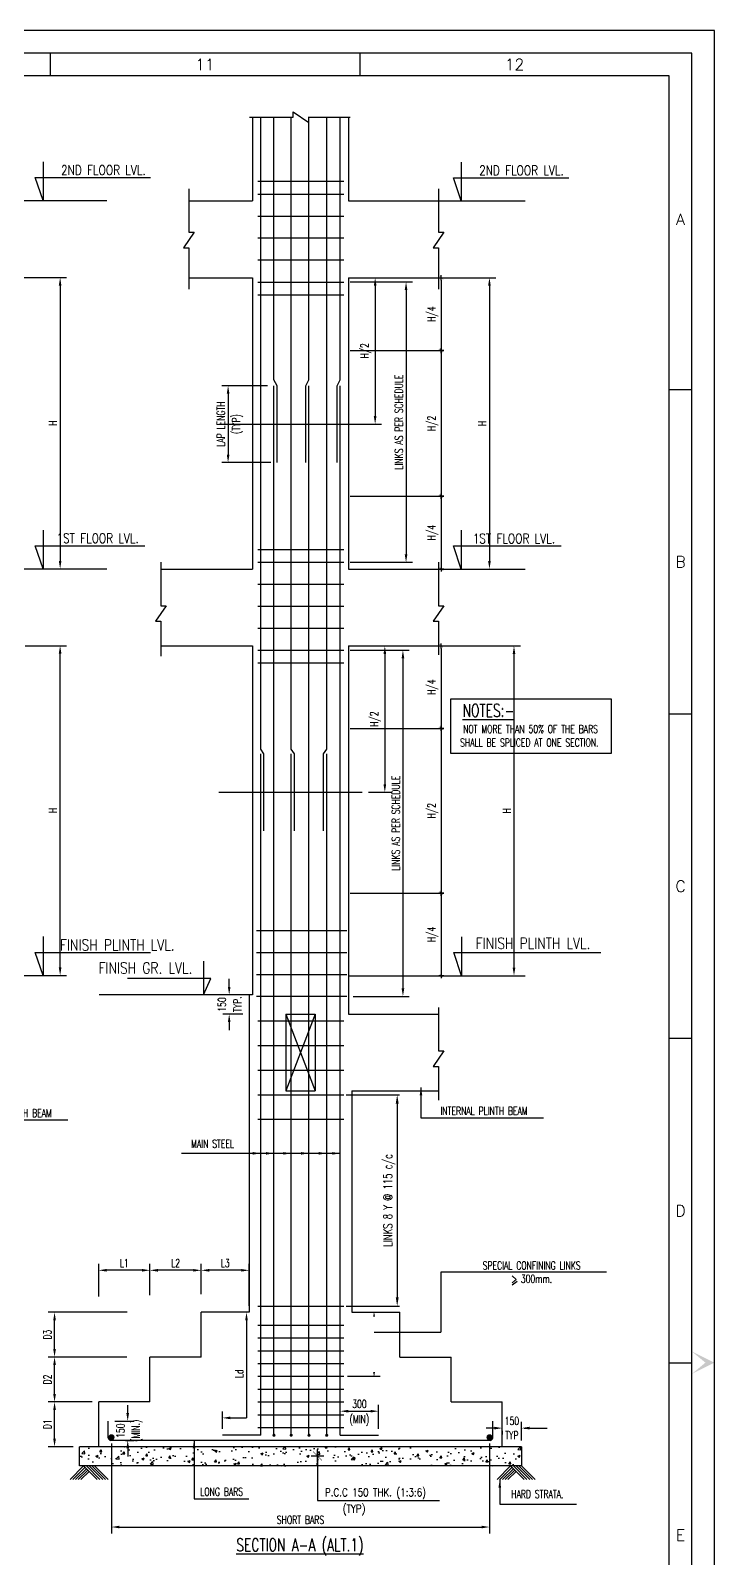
# Model space of a CAD drawing. Extents: x 520771 to 639546, y -254136 to -170582.
# Drawn here: x 618196 to 639546, y -218305 to -170582 of the extents above; entities that cross this region are included whole.
import ezdxf
from ezdxf.enums import TextEntityAlignment as Align
from ezdxf.lldxf.tags import DXFTag

# ---------------------------------------------------------------- set-up
doc = ezdxf.new("R2010")
doc.units = 0
doc.header["$LTSCALE"] = 500
doc.header["$MEASUREMENT"] = 0
doc.layers.get('DEFPOINTS').update_dxf_attribs({"color": 4})
for name, color, linetype in [('CEN', 8, 'CENTER'), ('COL', 1, 'Continuous'), ('DIM', 5, 'Continuous'), ('FOOT', 4, 'Continuous'), ('FRAME', 6, 'Continuous'), ('LINK', 2, 'Continuous'), ('P.C.C.', 8, 'Continuous'), ('PNA', 10, 'Continuous'), ('RING', 4, 'Continuous'), ('TXT', 4, 'Continuous'), ('TXT1', 2, 'Continuous')]:
    doc.layers.add(name, color=color, linetype=linetype)
doc.layers.add('HEADING-TXT', color=1, linetype='Continuous', lineweight=25)
doc.styles.add('ROMAND', font='romand')
doc.styles.add('ROMANS', font='r.shx', dxfattribs={"width": 0.7, "bigfont": 'bigfont.shx'})
tags = doc.linetypes.add('CENTER', pattern=[2, 1.25, -0.25, 0.25, -0.25]).pattern_tags.tags
tags[10:11] = [DXFTag(74, 4), DXFTag(75, 0), DXFTag(340, '0'), DXFTag(46, 1.0), DXFTag(50, 0.0), DXFTag(44, 0.0), DXFTag(45, 0.0)]
tags[8:9] = [DXFTag(74, 4), DXFTag(75, 0), DXFTag(340, '0'), DXFTag(46, 1.0), DXFTag(50, 0.0), DXFTag(44, 0.0), DXFTag(45, 0.0)]
tags[6:7] = [DXFTag(74, 4), DXFTag(75, 0), DXFTag(340, '0'), DXFTag(46, 1.0), DXFTag(50, 0.0), DXFTag(44, 0.0), DXFTag(45, 0.0)]
tags[4:5] = [DXFTag(74, 4), DXFTag(75, 0), DXFTag(340, '0'), DXFTag(46, 1.0), DXFTag(50, 0.0), DXFTag(44, 0.0), DXFTag(45, 0.0)]
doc.dimstyles.new('Copy of INT2TIMES', dxfattribs={"dimtxt": 300, "dimasz": 275, "dimexe": 75, "dimexo": 75, "dimgap": 40, "dimtad": 1, "dimdec": 0, "dimlfac": 0.5, "dimrnd": 5, "dimzin": 0, "dimdsep": 46, "dimtxsty": 'ROMANS', "dimcen": -1, "dimclrd": 5, "dimclre": 5, "dimclrt": 4, "dimadec": 0, "dimazin": 0, "dimtfac": 1, "dimtdec": 0, "dimtix": 1, "dimtofl": 0, "dimtmove": 2, "dimatfit": 3, "dimfxl": 1, "dimtolj": 1, "dimtzin": 0, "dimarcsym": 0})
doc.dimstyles.new('dim25', dxfattribs={"dimtxt": 250, "dimasz": 250, "dimexe": 200, "dimexo": 200, "dimgap": 100, "dimtad": 1, "dimdec": 0, "dimlfac": 0.25, "dimzin": 0, "dimdsep": 46, "dimtxsty": 'ROMANS', "dimcen": 0, "dimclrd": 5, "dimclre": 5, "dimclrt": 4, "dimadec": 0, "dimazin": 0, "dimtfac": 1, "dimtdec": 0, "dimtix": 1, "dimtofl": 0, "dimtmove": 2, "dimatfit": 3, "dimfxl": 1, "dimtolj": 1, "dimtzin": 0, "dimlwd": -1, "dimlwe": -1, "dimarcsym": 0})
doc.dimstyles.new('INT', dxfattribs={"dimtxt": 250, "dimasz": 80, "dimexe": 50, "dimexo": 50, "dimgap": 75, "dimtad": 1, "dimdec": 0, "dimzin": 0, "dimdsep": 46, "dimtxsty": 'ROMANS', "dimblk": 'DIMTICK', "dimblk1": 'DIMTICK', "dimblk2": 'DIMTICK', "dimsah": 1, "dimcen": -0.25, "dimclrd": 5, "dimclre": 5, "dimclrt": 4, "dimadec": 0, "dimazin": 0, "dimtfac": 1, "dimtdec": 0, "dimtix": 1, "dimtofl": 0, "dimtmove": 2, "dimatfit": 3, "dimldrblk": 'DIMTICK', "dimfxl": 1, "dimtolj": 1, "dimtzin": 0, "dimarcsym": 0})
doc.dimstyles.new('INT$7', dxfattribs={"dimtxt": 9, "dimasz": 8, "dimexe": 8, "dimexo": 3, "dimgap": 2, "dimtad": 1, "dimdec": 0, "dimzin": 0, "dimdsep": 46, "dimtxsty": 'ROMANS', "dimblk": 'DIMTICK', "dimcen": -0.25, "dimclrd": 5, "dimclre": 5, "dimclrt": 4, "dimadec": 0, "dimazin": 0, "dimtfac": 1, "dimtdec": 0, "dimtix": 1, "dimtofl": 0, "dimtmove": 2, "dimatfit": 3, "dimldrblk": 'DIMTICK', "dimfxl": 1, "dimtolj": 1, "dimtzin": 0, "dimarcsym": 0})

# ---------------------------------------------------------------- blocks, each defined once
blk = doc.blocks.new('FOLDER')
at = {"layer": 'PNA'}
for points in [[(-1250, 2500), (0, 0), (0, 1000)], [(1250, 2500), (0, 0), (0, 1000)]]:
    blk.add_solid(points, dxfattribs=at)
blk = doc.blocks.new('A1')
at = {"flags": 128}
blk.add_lwpolyline([(0, 0), (82779, 0), (82779, 58231), (0, 58231)], close=True, dxfattribs=at)
at = {"layer": 'PNA'}
for p, q in [((68326, 57739), (68326, 57247)), ((75060, 57739), (75060, 57247)), ((81794, 50420), (82287, 50420)), ((81794, 43358), (82287, 43358)), ((81794, 36296), (82287, 36296)), ((81794, 29233), (82287, 29233))]:
    blk.add_line(p, q, dxfattribs=at)
at = {"layer": 'PNA', "color": 1}
for points in [[(984, 492), (82287, 492), (82287, 57739), (984, 57739)], [(1969, 984), (81794, 984), (81794, 57247), (1969, 57247)]]:
    blk.add_lwpolyline(points, close=True, dxfattribs=at)
at = {"layer": 'PNA', "xscale": 0.196857838483993, "yscale": 0.196857838483993, "zscale": 0.196857838483993, "rotation": 90}
blk.add_blockref('FOLDER', (82779, 29233), dxfattribs=at)
at = {"layer": 'PNA', "style": 'ROMANS'}
for s, height, p in [('11', 246.1, (71694, 57493)), ('12', 246.1, (78428, 57493)), ('A', 246, (82041, 54122)), ('B', 246, (82041, 46666)), ('C', 246, (82041, 39604)), ('D', 246, (82041, 32541)), ('E', 246, (82041, 25479))]:
    blk.add_text(s, height=height, dxfattribs=at).set_placement(p, align=Align.MIDDLE)
blk = doc.blocks.new('*D93')
at = {"layer": 'DEFPOINTS', "color": 0, "transparency": 16777216}
for p in [(620623, -214016), (621229, -214016), (620965, -214616)]:
    blk.add_point(p, dxfattribs=at)
at = {"layer": 'DIM', "color": 5, "transparency": 16777216}
for p, q in [((621229, -213766), (621229, -213516)), ((620823, -214016), (621429, -214016)), ((621165, -214616), (621429, -214616)), ((621229, -214866), (621229, -215116))]:
    blk.add_line(p, q, dxfattribs=at)
for points in [[(621187, -213766), (621270, -213766), (621229, -214016)], [(621187, -214866), (621270, -214866), (621229, -214616)]]:
    blk.add_solid(points, dxfattribs=at)
at = {"layer": 'DIM', "color": 4, "transparency": 16777216, "char_height": 250, "attachment_point": 5, "rotation": 90, "style": 'ROMANS'}
for s, insert in [('\\A1;150', (621004, -214316)), ('\\A1;(MIN.)', (621519, -214316))]:
    blk.add_mtext(s, dxfattribs=dict(at, insert=insert))
blk = doc.blocks.new('*D94')
at = {"layer": 'DEFPOINTS', "color": 0, "transparency": 16777216}
for p in [(618945, -213416), (620323, -213416), (619723, -214816)]:
    blk.add_point(p, dxfattribs=at)
at = {"layer": 'DIM', "color": 5, "transparency": 16777216}
for p, q in [((620123, -213416), (618745, -213416)), ((618945, -214566), (618945, -213666)), ((619523, -214816), (618745, -214816))]:
    blk.add_line(p, q, dxfattribs=at)
for points in [[(618903, -213666), (618987, -213666), (618945, -213416)], [(618903, -214566), (618987, -214566), (618945, -214816)]]:
    blk.add_solid(points, dxfattribs=at)
at = {"layer": 'DIM', "color": 4, "transparency": 16777216, "insert": (618720, -214116), "char_height": 250, "attachment_point": 5, "rotation": 90, "style": 'ROMANS'}
blk.add_mtext('\\A1;D1', dxfattribs=at)
blk = doc.blocks.new('*D95')
at = {"layer": 'DEFPOINTS', "color": 0, "transparency": 16777216}
for p in [(618945, -212016), (621397, -212016), (620323, -213416)]:
    blk.add_point(p, dxfattribs=at)
at = {"layer": 'DIM', "color": 5, "transparency": 16777216}
for p, q in [((621197, -212016), (618745, -212016)), ((618945, -213166), (618945, -212266)), ((620123, -213416), (618745, -213416))]:
    blk.add_line(p, q, dxfattribs=at)
for points in [[(618903, -212266), (618987, -212266), (618945, -212016)], [(618903, -213166), (618987, -213166), (618945, -213416)]]:
    blk.add_solid(points, dxfattribs=at)
at = {"layer": 'DIM', "color": 4, "transparency": 16777216, "insert": (618720, -212716), "char_height": 250, "attachment_point": 5, "rotation": 90, "style": 'ROMANS'}
blk.add_mtext('\\A1;D2', dxfattribs=at)
blk = doc.blocks.new('*D96')
at = {"layer": 'DEFPOINTS', "color": 0, "transparency": 16777216}
for p in [(618945, -210616), (621417, -210616), (621397, -212016)]:
    blk.add_point(p, dxfattribs=at)
at = {"layer": 'DIM', "color": 5, "transparency": 16777216}
for p, q in [((621217, -210616), (618745, -210616)), ((618945, -211766), (618945, -210866)), ((621197, -212016), (618745, -212016))]:
    blk.add_line(p, q, dxfattribs=at)
for points in [[(618903, -210866), (618987, -210866), (618945, -210616)], [(618903, -211766), (618987, -211766), (618945, -212016)]]:
    blk.add_solid(points, dxfattribs=at)
at = {"layer": 'DIM', "color": 4, "transparency": 16777216, "insert": (618720, -211316), "char_height": 250, "attachment_point": 5, "rotation": 90, "style": 'ROMANS'}
blk.add_mtext('\\A1;D3', dxfattribs=at)
blk = doc.blocks.new('*D97')
at = {"layer": 'DEFPOINTS', "color": 0, "transparency": 16777216}
for p in [(623523, -209305), (623523, -210250), (625023, -210616)]:
    blk.add_point(p, dxfattribs=at)
at = {"layer": 'DIM', "color": 5, "transparency": 16777216}
for p, q in [((623523, -210050), (623523, -209105)), ((624773, -209305), (623773, -209305)), ((625023, -210416), (625023, -209105))]:
    blk.add_line(p, q, dxfattribs=at)
for points in [[(623773, -209263), (623773, -209347), (623523, -209305)], [(624773, -209263), (624773, -209347), (625023, -209305)]]:
    blk.add_solid(points, dxfattribs=at)
at = {"layer": 'DIM', "color": 4, "transparency": 16777216, "insert": (624273, -209080), "char_height": 250, "attachment_point": 5, "style": 'ROMANS'}
blk.add_mtext('\\A1;L3', dxfattribs=at)
blk = doc.blocks.new('*D98')
at = {"layer": 'DEFPOINTS', "color": 0, "transparency": 16777216}
for p in [(621923, -209305), (621923, -210277), (623523, -210250)]:
    blk.add_point(p, dxfattribs=at)
at = {"layer": 'DIM', "color": 5, "transparency": 16777216}
for p, q in [((621923, -210077), (621923, -209105)), ((623273, -209305), (622173, -209305)), ((623523, -210050), (623523, -209105))]:
    blk.add_line(p, q, dxfattribs=at)
for points in [[(622173, -209263), (622173, -209347), (621923, -209305)], [(623273, -209263), (623273, -209347), (623523, -209305)]]:
    blk.add_solid(points, dxfattribs=at)
at = {"layer": 'DIM', "color": 4, "transparency": 16777216, "insert": (622723, -209080), "char_height": 250, "attachment_point": 5, "style": 'ROMANS'}
blk.add_mtext('\\A1;L2', dxfattribs=at)
blk = doc.blocks.new('*D99')
at = {"layer": 'DEFPOINTS', "color": 0, "transparency": 16777216}
for p in [(620323, -209305), (620323, -210325), (621923, -210277)]:
    blk.add_point(p, dxfattribs=at)
at = {"layer": 'DIM', "color": 5, "transparency": 16777216}
for p, q in [((620323, -210125), (620323, -209105)), ((621673, -209305), (620573, -209305)), ((621923, -210077), (621923, -209105))]:
    blk.add_line(p, q, dxfattribs=at)
for points in [[(620573, -209263), (620573, -209347), (620323, -209305)], [(621673, -209263), (621673, -209347), (621923, -209305)]]:
    blk.add_solid(points, dxfattribs=at)
at = {"layer": 'DIM', "color": 4, "transparency": 16777216, "insert": (621123, -209080), "char_height": 250, "attachment_point": 5, "style": 'ROMANS'}
blk.add_mtext('\\A1;L1', dxfattribs=at)
blk = doc.blocks.new('*D100')
at = {"layer": 'DEFPOINTS', "color": 0, "transparency": 16777216}
for p in [(632923, -214116), (633523, -214234), (633523, -214816)]:
    blk.add_point(p, dxfattribs=at)
at = {"layer": 'DIM', "color": 5, "transparency": 16777216}
for p, q in [((632673, -214234), (632423, -214234)), ((633523, -214616), (633523, -214034)), ((633773, -214234), (634023, -214234)), ((632923, -214316), (632923, -214434))]:
    blk.add_line(p, q, dxfattribs=at)
for points in [[(632673, -214192), (632673, -214276), (632923, -214234)], [(633773, -214192), (633773, -214276), (633523, -214234)]]:
    blk.add_solid(points, dxfattribs=at)
at = {"layer": 'DIM', "color": 4, "transparency": 16777216, "char_height": 250, "attachment_point": 5, "style": 'ROMANS'}
for s, insert in [('\\A1;150', (633223, -214009)), ('\\A1;TYP', (633223, -214459))]:
    blk.add_mtext(s, dxfattribs=dict(at, insert=insert))
blk = doc.blocks.new('*D104')
at = {"layer": 'DEFPOINTS', "color": 0, "transparency": 16777216}
for p in [(617826, -189796), (619119, -189796), (617826, -200096)]:
    blk.add_point(p, dxfattribs=at)
at = {"layer": 'DIM', "color": 5, "transparency": 16777216}
for p, q in [((618026, -189796), (619319, -189796)), ((619119, -199846), (619119, -190046)), ((618026, -200096), (619319, -200096))]:
    blk.add_line(p, q, dxfattribs=at)
for points in [[(619077, -190046), (619160, -190046), (619119, -189796)], [(619077, -199846), (619160, -199846), (619119, -200096)]]:
    blk.add_solid(points, dxfattribs=at)
at = {"layer": 'DIM', "color": 4, "transparency": 16777216, "insert": (618894, -194946), "char_height": 250, "attachment_point": 5, "rotation": 90, "style": 'ROMANS'}
blk.add_mtext('\\A1;H', dxfattribs=at)
blk = doc.blocks.new('*D107')
at = {"layer": 'DEFPOINTS', "color": 0, "transparency": 16777216}
for p in [(625023, -200703), (624397, -201303), (625023, -201303)]:
    blk.add_point(p, dxfattribs=at)
at = {"layer": 'DIM', "color": 5, "transparency": 16777216}
for p, q in [((624397, -200453), (624397, -200203)), ((624823, -200703), (624197, -200703)), ((624823, -201303), (624197, -201303)), ((624397, -201553), (624397, -201803))]:
    blk.add_line(p, q, dxfattribs=at)
for points in [[(624355, -200453), (624439, -200453), (624397, -200703)], [(624355, -201553), (624439, -201553), (624397, -201303)]]:
    blk.add_solid(points, dxfattribs=at)
at = {"layer": 'DIM', "color": 4, "transparency": 16777216, "insert": (624172, -201003), "char_height": 250, "attachment_point": 5, "rotation": 90, "style": 'ROMANS'}
blk.add_mtext('\\A1;150', dxfattribs=at)
blk = doc.blocks.new('*D108')
at = {"layer": 'DEFPOINTS', "color": 0, "ltscale": 2, "transparency": 16777216}
for p in [(627971, -203821), (627971, -210423), (629642, -210423)]:
    blk.add_point(p, dxfattribs=at)
at = {"layer": 'DIM', "color": 5, "lineweight": -2, "ltscale": 2, "transparency": 16777216}
for p, q in [((628046, -203821), (629717, -203821)), ((629642, -204096), (629642, -210148)), ((628046, -210423), (629717, -210423))]:
    blk.add_line(p, q, dxfattribs=at)
at = {"layer": 'DIM', "color": 5, "ltscale": 2, "transparency": 16777216}
for points in [[(629597, -204096), (629688, -204096), (629642, -203821)], [(629597, -210148), (629688, -210148), (629642, -210423)]]:
    blk.add_solid(points, dxfattribs=at)
at = {"layer": 'DIM', "color": 4, "ltscale": 2, "transparency": 16777216, "insert": (629393, -207122), "char_height": 275, "attachment_point": 5, "rotation": 90, "style": 'ROMANS'}
blk.add_mtext('\\A1;LINKS 8 Y @ 115 c/c', dxfattribs=at)
blk = doc.blocks.new('*D109')
at = {"layer": 'DEFPOINTS', "color": 0, "transparency": 16777216}
for p in [(627971, -189936), (628071, -200748), (629821, -200748)]:
    blk.add_point(p, dxfattribs=at)
at = {"layer": 'DIM', "color": 5, "transparency": 16777216}
for p, q in [((628171, -189936), (630021, -189936)), ((629821, -190186), (629821, -200498)), ((628271, -200748), (630021, -200748))]:
    blk.add_line(p, q, dxfattribs=at)
for points in [[(629780, -190186), (629863, -190186), (629821, -189936)], [(629780, -200498), (629863, -200498), (629821, -200748)]]:
    blk.add_solid(points, dxfattribs=at)
at = {"layer": 'DIM', "color": 4, "transparency": 16777216, "insert": (629596, -195342), "char_height": 250, "attachment_point": 5, "rotation": 90, "style": 'ROMANS'}
blk.add_mtext('\\A1;LINKS AS PER SCHEDULE', dxfattribs=at)
blk = doc.blocks.new('*D110')
at = {"layer": 'DEFPOINTS', "color": 0, "transparency": 16777216}
for p in [(629529, -189803), (629680, -200103), (633288, -200103)]:
    blk.add_point(p, dxfattribs=at)
at = {"layer": 'DIM', "color": 5, "transparency": 16777216}
for p, q in [((629729, -189803), (633488, -189803)), ((633288, -190053), (633288, -199853)), ((629880, -200103), (633488, -200103))]:
    blk.add_line(p, q, dxfattribs=at)
for points in [[(633247, -190053), (633330, -190053), (633288, -189803)], [(633247, -199853), (633330, -199853), (633288, -200103)]]:
    blk.add_solid(points, dxfattribs=at)
at = {"layer": 'DIM', "color": 4, "transparency": 16777216, "insert": (633063, -194953), "char_height": 250, "attachment_point": 5, "rotation": 90, "style": 'ROMANS'}
blk.add_mtext('\\A1;H', dxfattribs=at)
blk = doc.blocks.new('*D111')
at = {"layer": 'DEFPOINTS', "color": 0, "transparency": 16777216}
for p in [(628890, -189803), (628549, -194375), (629256, -194375)]:
    blk.add_point(p, dxfattribs=at)
at = {"layer": 'DIM', "color": 5, "transparency": 16777216}
for p, q in [((629090, -189803), (629456, -189803)), ((629256, -190053), (629256, -194125)), ((628749, -194375), (629456, -194375))]:
    blk.add_line(p, q, dxfattribs=at)
for points in [[(629215, -190053), (629298, -190053), (629256, -189803)], [(629215, -194125), (629298, -194125), (629256, -194375)]]:
    blk.add_solid(points, dxfattribs=at)
at = {"layer": 'DIM', "color": 4, "transparency": 16777216, "insert": (628966, -192089), "char_height": 250, "attachment_point": 5, "rotation": 90, "style": 'ROMANS'}
blk.add_mtext('\\A1;H/2', dxfattribs=at)
blk = doc.blocks.new('*D112')
at = {"layer": 'DEFPOINTS', "color": 0, "transparency": 16777216}
for p in [(629529, -178303), (629529, -187403), (632522, -187403)]:
    blk.add_point(p, dxfattribs=at)
at = {"layer": 'DIM', "color": 5, "transparency": 16777216}
for p, q in [((629729, -178303), (632722, -178303)), ((632522, -178553), (632522, -187153)), ((629729, -187403), (632722, -187403))]:
    blk.add_line(p, q, dxfattribs=at)
for points in [[(632480, -178553), (632563, -178553), (632522, -178303)], [(632480, -187153), (632563, -187153), (632522, -187403)]]:
    blk.add_solid(points, dxfattribs=at)
at = {"layer": 'DIM', "color": 4, "transparency": 16777216, "insert": (632297, -182853), "char_height": 250, "attachment_point": 5, "rotation": 90, "style": 'ROMANS'}
blk.add_mtext('\\A1;H', dxfattribs=at)
blk = doc.blocks.new('*D113')
at = {"layer": 'DEFPOINTS', "color": 0, "transparency": 16777216}
for p in [(627971, -178436), (627971, -187190), (629919, -187190)]:
    blk.add_point(p, dxfattribs=at)
at = {"layer": 'DIM', "color": 5, "transparency": 16777216}
for p, q in [((628171, -178436), (630119, -178436)), ((629919, -178686), (629919, -186940)), ((628171, -187190), (630119, -187190))]:
    blk.add_line(p, q, dxfattribs=at)
for points in [[(629877, -178686), (629961, -178686), (629919, -178436)], [(629877, -186940), (629961, -186940), (629919, -187190)]]:
    blk.add_solid(points, dxfattribs=at)
at = {"layer": 'DIM', "color": 4, "transparency": 16777216, "insert": (629694, -182813), "char_height": 250, "attachment_point": 5, "rotation": 90, "style": 'ROMANS'}
blk.add_mtext('\\A1;LINKS AS PER SCHEDULE', dxfattribs=at)
blk = doc.blocks.new('*D114')
at = {"layer": 'DEFPOINTS', "color": 0, "transparency": 16777216}
for p in [(628123, -178303), (628123, -182875), (628954, -182875)]:
    blk.add_point(p, dxfattribs=at)
at = {"layer": 'DIM', "color": 5, "transparency": 16777216}
for p, q in [((628323, -178303), (629154, -178303)), ((628954, -178553), (628954, -182625)), ((628323, -182875), (629154, -182875))]:
    blk.add_line(p, q, dxfattribs=at)
for points in [[(628912, -178553), (628996, -178553), (628954, -178303)], [(628912, -182625), (628996, -182625), (628954, -182875)]]:
    blk.add_solid(points, dxfattribs=at)
at = {"layer": 'DIM', "color": 4, "transparency": 16777216, "insert": (628664, -180589), "char_height": 250, "attachment_point": 5, "rotation": 90, "style": 'ROMANS'}
blk.add_mtext('\\A1;H/2', dxfattribs=at)
blk = doc.blocks.new('*D115')
at = {"layer": 'DEFPOINTS', "color": 0, "transparency": 16777216}
for p in [(625795, -181675), (624363, -184075), (625895, -184075)]:
    blk.add_point(p, dxfattribs=at)
at = {"layer": 'DIM', "color": 5, "transparency": 16777216}
for p, q in [((625595, -181675), (624163, -181675)), ((624363, -181925), (624363, -183825)), ((625695, -184075), (624163, -184075))]:
    blk.add_line(p, q, dxfattribs=at)
for points in [[(624322, -181925), (624405, -181925), (624363, -181675)], [(624322, -183825), (624405, -183825), (624363, -184075)]]:
    blk.add_solid(points, dxfattribs=at)
at = {"layer": 'DIM', "color": 4, "transparency": 16777216, "char_height": 250, "attachment_point": 5, "rotation": 90, "style": 'ROMANS'}
for s, insert in [('\\A1;LAP LENGTH', (624138, -182875)), ('\\A1;(TYP)', (624654, -182875))]:
    blk.add_mtext(s, dxfattribs=dict(at, insert=insert))
blk = doc.blocks.new('*D116')
at = {"layer": 'DEFPOINTS', "color": 0, "transparency": 16777216}
for p in [(617579, -178296), (617425, -187396), (619119, -187396)]:
    blk.add_point(p, dxfattribs=at)
at = {"layer": 'DIM', "color": 5, "transparency": 16777216}
for p, q in [((617779, -178296), (619319, -178296)), ((619119, -178546), (619119, -187146)), ((617625, -187396), (619319, -187396))]:
    blk.add_line(p, q, dxfattribs=at)
for points in [[(619077, -178546), (619160, -178546), (619119, -178296)], [(619077, -187146), (619160, -187146), (619119, -187396)]]:
    blk.add_solid(points, dxfattribs=at)
at = {"layer": 'DIM', "color": 4, "transparency": 16777216, "insert": (618894, -182846), "char_height": 250, "attachment_point": 5, "rotation": 90, "style": 'ROMANS'}
blk.add_mtext('\\A1;H', dxfattribs=at)
blk = doc.blocks.new('*D118')
at = {"layer": 'DEFPOINTS', "color": 0, "transparency": 16777216}
for p in [(629063, -213706), (627863, -214457), (629063, -214457)]:
    blk.add_point(p, dxfattribs=at)
at = {"layer": 'DIM', "color": 5, "transparency": 16777216}
for p, q in [((627863, -214257), (627863, -213506)), ((628113, -213706), (628813, -213706)), ((629063, -214257), (629063, -213506))]:
    blk.add_line(p, q, dxfattribs=at)
for points in [[(628113, -213664), (628113, -213747), (627863, -213706)], [(628813, -213664), (628813, -213747), (629063, -213706)]]:
    blk.add_solid(points, dxfattribs=at)
at = {"layer": 'DIM', "color": 4, "transparency": 16777216, "char_height": 250, "attachment_point": 5, "style": 'ROMANS'}
for s, insert in [('\\A1;(MIN)', (628463, -213996)), ('\\A1;300', (628463, -213481))]:
    blk.add_mtext(s, dxfattribs=dict(at, insert=insert))
blk = doc.blocks.new('DIMTICK')
for p, q in [((-1, 0), (1, 0)), ((0, 1), (0, -1))]:
    blk.add_line(p, q)
at = {"color": 2, "const_width": 0.1}
blk.add_lwpolyline([(0.71, 0.71), (-0.71, -0.71)], dxfattribs=at)
blk = doc.blocks.new('*D119')
at = {"layer": 'DEFPOINTS', "color": 0, "transparency": 16777216}
for p in [(620722, -214520), (632525, -214520), (632525, -217324)]:
    blk.add_point(p, dxfattribs=at)
at = {"layer": 'DIM', "color": 5, "transparency": 16777216}
for p, q in [((620722, -214720), (620722, -217524)), ((632525, -214720), (632525, -217524)), ((620972, -217324), (632275, -217324))]:
    blk.add_line(p, q, dxfattribs=at)
for points in [[(620972, -217282), (620972, -217366), (620722, -217324)], [(632275, -217282), (632275, -217366), (632525, -217324)]]:
    blk.add_solid(points, dxfattribs=at)
at = {"layer": 'DIM', "color": 4, "transparency": 16777216, "insert": (626623, -217099), "char_height": 250, "attachment_point": 5, "style": 'ROMANS'}
blk.add_mtext('\\A1;SHORT BARS', dxfattribs=at)
blk = doc.blocks.new('*D126')
at = {"layer": 'DEFPOINTS', "color": 0, "transparency": 16777216}
for p in [(630324, -178303), (628123, -180578), (631020, -180578)]:
    blk.add_point(p, dxfattribs=at)
at = {"layer": 'DIM', "color": 5, "lineweight": -2, "transparency": 16777216}
for p, q in [((630374, -178303), (631070, -178303)), ((631020, -178383), (631020, -180498)), ((628173, -180578), (631070, -180578))]:
    blk.add_line(p, q, dxfattribs=at)
at = {"layer": 'DIM', "color": 5, "lineweight": -2, "transparency": 16777216, "xscale": 80, "yscale": 80, "zscale": 80}
for p, rotation in [((631020, -178303), 90), ((631020, -180578), 270)]:
    blk.add_blockref('DIMTICK', p, dxfattribs=dict(at, rotation=rotation))
at = {"layer": 'DIM', "color": 4, "transparency": 16777216, "insert": (630754, -179440), "char_height": 250, "attachment_point": 5, "rotation": 90, "style": 'ROMANS'}
blk.add_mtext('\\A1;H/4', dxfattribs=at)
blk = doc.blocks.new('*D127')
at = {"layer": 'DEFPOINTS', "color": 0, "transparency": 16777216}
for p in [(628123, -180578), (628123, -185128), (631020, -185128)]:
    blk.add_point(p, dxfattribs=at)
at = {"layer": 'DIM', "color": 5, "lineweight": -2, "transparency": 16777216}
for p, q in [((628173, -180578), (631070, -180578)), ((631020, -180658), (631020, -185048)), ((628173, -185128), (631070, -185128))]:
    blk.add_line(p, q, dxfattribs=at)
at = {"layer": 'DIM', "color": 5, "lineweight": -2, "transparency": 16777216, "xscale": 80, "yscale": 80, "zscale": 80}
for p, rotation in [((631020, -180578), 90), ((631020, -185128), 270)]:
    blk.add_blockref('DIMTICK', p, dxfattribs=dict(at, rotation=rotation))
at = {"layer": 'DIM', "color": 4, "transparency": 16777216, "insert": (630754, -182853), "char_height": 250, "attachment_point": 5, "rotation": 90, "style": 'ROMANS'}
blk.add_mtext('\\A1;H/2', dxfattribs=at)
blk = doc.blocks.new('*D128')
at = {"layer": 'DEFPOINTS', "color": 0, "transparency": 16777216}
for p in [(628123, -185128), (630477, -187403), (631020, -187403)]:
    blk.add_point(p, dxfattribs=at)
at = {"layer": 'DIM', "color": 5, "lineweight": -2, "transparency": 16777216}
for p, q in [((628173, -185128), (631070, -185128)), ((631020, -185208), (631020, -187323)), ((630527, -187403), (631070, -187403))]:
    blk.add_line(p, q, dxfattribs=at)
at = {"layer": 'DIM', "color": 5, "lineweight": -2, "transparency": 16777216, "xscale": 80, "yscale": 80, "zscale": 80}
for p, rotation in [((631020, -185128), 90), ((631020, -187403), 270)]:
    blk.add_blockref('DIMTICK', p, dxfattribs=dict(at, rotation=rotation))
at = {"layer": 'DIM', "color": 4, "transparency": 16777216, "insert": (630754, -186265), "char_height": 250, "attachment_point": 5, "rotation": 90, "style": 'ROMANS'}
blk.add_mtext('\\A1;H/4', dxfattribs=at)
blk = doc.blocks.new('*D129')
at = {"layer": 'DEFPOINTS', "color": 0, "transparency": 16777216}
for p in [(630324, -189803), (628123, -192378), (631020, -192378)]:
    blk.add_point(p, dxfattribs=at)
at = {"layer": 'DIM', "color": 5, "lineweight": -2, "transparency": 16777216}
for p, q in [((630374, -189803), (631070, -189803)), ((631020, -189883), (631020, -192298)), ((628173, -192378), (631070, -192378))]:
    blk.add_line(p, q, dxfattribs=at)
at = {"layer": 'DIM', "color": 5, "lineweight": -2, "transparency": 16777216, "xscale": 80, "yscale": 80, "zscale": 80}
for p, rotation in [((631020, -189803), 90), ((631020, -192378), 270)]:
    blk.add_blockref('DIMTICK', p, dxfattribs=dict(at, rotation=rotation))
at = {"layer": 'DIM', "color": 4, "transparency": 16777216, "insert": (630754, -191090), "char_height": 250, "attachment_point": 5, "rotation": 90, "style": 'ROMANS'}
blk.add_mtext('\\A1;H/4', dxfattribs=at)
blk = doc.blocks.new('*D130')
at = {"layer": 'DEFPOINTS', "color": 0, "transparency": 16777216}
for p in [(628123, -192378), (628123, -197528), (631020, -197528)]:
    blk.add_point(p, dxfattribs=at)
at = {"layer": 'DIM', "color": 5, "lineweight": -2, "transparency": 16777216}
for p, q in [((628173, -192378), (631070, -192378)), ((631020, -192458), (631020, -197448)), ((628173, -197528), (631070, -197528))]:
    blk.add_line(p, q, dxfattribs=at)
at = {"layer": 'DIM', "color": 5, "lineweight": -2, "transparency": 16777216, "xscale": 80, "yscale": 80, "zscale": 80}
for p, rotation in [((631020, -192378), 90), ((631020, -197528), 270)]:
    blk.add_blockref('DIMTICK', p, dxfattribs=dict(at, rotation=rotation))
at = {"layer": 'DIM', "color": 4, "transparency": 16777216, "insert": (630754, -194953), "char_height": 250, "attachment_point": 5, "rotation": 90, "style": 'ROMANS'}
blk.add_mtext('\\A1;H/2', dxfattribs=at)
blk = doc.blocks.new('*D131')
at = {"layer": 'DEFPOINTS', "color": 0, "transparency": 16777216}
for p in [(628123, -197528), (630477, -200103), (631020, -200103)]:
    blk.add_point(p, dxfattribs=at)
at = {"layer": 'DIM', "color": 5, "lineweight": -2, "transparency": 16777216}
for p, q in [((628173, -197528), (631070, -197528)), ((631020, -197608), (631020, -200023)), ((630527, -200103), (631070, -200103))]:
    blk.add_line(p, q, dxfattribs=at)
at = {"layer": 'DIM', "color": 5, "lineweight": -2, "transparency": 16777216, "xscale": 80, "yscale": 80, "zscale": 80}
for p, rotation in [((631020, -197528), 90), ((631020, -200103), 270)]:
    blk.add_blockref('DIMTICK', p, dxfattribs=dict(at, rotation=rotation))
at = {"layer": 'DIM', "color": 4, "transparency": 16777216, "insert": (630754, -198815), "char_height": 250, "attachment_point": 5, "rotation": 90, "style": 'ROMANS'}
blk.add_mtext('\\A1;H/4', dxfattribs=at)

msp = doc.modelspace()

# ---------------------------------------------------------------- hatches: boundary and pattern name
at = {"layer": 'P.C.C.'}
h = msp.add_hatch(dxfattribs=at)
h.set_pattern_fill('AR-CONC', color=256, scale=100, style=0)
h.set_pattern_definition([(50, (-64711.14, -303785.6), (717.2602, -62.75213), [75, -825]), (355, (-64711.14, -303785.6), (-138.7513, 752.1921), [60, -660]), (100.4514, (-64651.4, -303790.8), (578.5094, 689.43954), [63.7402, -701.1421]), (46.1842, (-64711.1, -303585.6), (1067.241, -165.519), [112.5, -1237.5]), (96.6356, (-64622.2, -303599.4), (934.6627, 974.1179), [95.6103, -1051.713]), (351.1842, (-64711.1, -303585.6), (934.662, 974.1186), [90, -990]), (21, (-64611.14, -303635.6), (596.90705, -402.6189), [75, -825]), (326, (-64611.14, -303635.6), (243.3153, 725.15005), [60, -660]), (71.4514, (-64561.4, -303669.14), (840.2226, 322.5305), [63.7402, -701.1421]), (37.5, (-64711.14, -303785.59), (12.159855, 332.89385), [0, -652, 0, -670, 0, -662.5]), (7.5, (-64711.14, -303785.6), (263.06954, 394.41171), [0, -382, 0, -637, 0, -252.5]), (327.5, (-64934.14, -303785.6), (533.82244, -22.55487), [0, -250, 0, -780, 0, -1035]), (317.5, (-65034.14, -303785.6), (583.18617, 100.10498), [0, -325, 0, -518, 0, -735])])
h.paths.add_polyline_path([(624578.2, -214816.2), (624578.2, -215416.2), (633523.4, -215416.2), (633523.4, -214816.2)])
h.paths.add_polyline_path([(624578.2, -215416.2), (624578.2, -214816.2), (619723.4, -214816.2), (619723.4, -215416.2)])

# ---------------------------------------------------------------- linework, layer by layer
at = {"layer": 'CEN'}
for p, q in [((624078.7, -182875.2), (628548.7, -182875.2)), ((624078.7, -194375.2), (628548.7, -194375.2))]:
    msp.add_line(p, q, dxfattribs=at)
at = {"layer": 'CEN', "linetype": 'Continuous'}
msp.add_line((628093.1, -212616.2), (629112.1, -212616.2), dxfattribs=at)
at = {"layer": 'COL', "linetype": 'Continuous'}
for points, const_width in [([(620673.5, -214519.6, 1), (620769.5, -214519.6, 1)], 96), ([(625771.1, -214457.2, 1), (625819.1, -214457.2, 1)], 48), ([(626309.6, -214457.2, 1), (626357.6, -214457.2, 1)], 48), ([(626864.4, -214457.2, 1), (626912.4, -214457.2, 1)], 48), ([(627417, -214457.2, 1), (627465, -214457.2, 1)], 48), ([(632573.2, -214519.6, -1), (632477.2, -214519.6, -1)], 96)]:
    msp.add_lwpolyline(points, format="xyb", close=True, dxfattribs=dict(at, const_width=const_width))
at = {"layer": 'DIM'}
for p, q in [((617882.6, -175895.7), (620580.8, -175895.7)), ((630934.5, -175902.9), (633632.7, -175902.9)), ((617882.6, -187395.7), (620580.8, -187395.7)), ((630934.5, -187402.9), (633632.7, -187402.9)), ((626163.4, -201302.9), (627083.4, -203702.9)), ((627083.4, -201302.9), (626163.4, -203702.9)), ((636178.2, -209361.7), (631009.5, -209361.7)), ((631009.5, -209361.7), (631009.5, -211239.5)), ((628919.2, -211239.5), (631009.5, -211239.5)), ((633603.4, -214234.1), (634322.4, -214234.1))]:
    msp.add_line(p, q, dxfattribs=at)
at = {"layer": 'DIM', "color": 3, "linetype": 'Continuous'}
for p, q in [((615071.4, -200095.7), (619118.5, -200095.7)), ((625123.4, -200702.9), (620341.8, -200702.9))]:
    msp.add_line(p, q, dxfattribs=at)
at = {"layer": 'DIM', "color": 3}
msp.add_line((628123.4, -200102.9), (633632.7, -200102.9), dxfattribs=at)
at = {"layer": 'DIM', "color": 5}
for p, q in [((624924.5, -210616.2), (624737.5, -210616.2)), ((624937.5, -210866.2), (624937.5, -213914.4)), ((624183.4, -214257.2), (624183.4, -213714.4)), ((624433.4, -213914.4), (624937.5, -213914.4))]:
    msp.add_line(p, q, dxfattribs=at)
at = {"layer": 'DIM'}
for points in [[(625036.1, -173284.1), (626394.1, -173284.1), (626394.1, -173117.8), (626880.9, -173450.5), (626880.9, -173284.1), (628174.8, -173284.1)], [(623135, -175525.9), (623135, -176883.9), (623301.3, -176883.9), (622968.6, -177370.7), (623135, -177370.7), (623135, -178664.6)], [(630934.5, -175525.9), (630934.5, -176883.9), (631100.9, -176883.9), (630768.2, -177370.7), (630934.5, -177370.7), (630934.5, -178664.6)], [(622266.3, -187189.9), (622266.3, -188547.9), (622432.6, -188547.9), (622099.9, -189034.7), (622266.3, -189034.7), (622266.3, -190123)], [(630934.5, -187189.9), (630934.5, -188547.9), (631100.9, -188547.9), (630768.2, -189034.7), (630934.5, -189034.7), (630934.5, -190081.9)], [(630934.5, -201097), (630934.5, -202454.9), (631100.9, -202454.9), (630768.2, -202941.7), (630934.5, -202941.7), (630934.5, -203988.9)]]:
    msp.add_lwpolyline(points, dxfattribs=at)
at = {"layer": 'DIM', "flags": 128}
msp.add_lwpolyline([(628919.2, -212479.7, 61.2, 0, 0), (628919.2, -212632.7, 0, 0, 0), (628919.2, -211591, 0, 0, 0), (628919.2, -210603.3, 0, 61.2, 0), (628919.2, -210756.2, 0, 0, 0)], format="xyseb", dxfattribs=at)
at = {"layer": 'DIM', "color": 5}
for points in [[(624895.8, -210866.2), (624979.2, -210866.2), (624937.5, -210616.2)], [(624433.4, -213872.7), (624433.4, -213956), (624183.4, -213914.4)]]:
    msp.add_solid(points, dxfattribs=at)
at = {"layer": 'FOOT', "linetype": 'Continuous'}
for p, q in [((625123.4, -173276.9), (625123.4, -175902.9)), ((628123.4, -173276.9), (628123.4, -175902.9)), ((623135, -175902.9), (625123.4, -175902.9)), ((628123.4, -175902.9), (630934.5, -175902.9)), ((623135, -178302.9), (625123.4, -178302.9)), ((625123.4, -178302.9), (625123.4, -187402.9)), ((628123.4, -178302.9), (628123.4, -187402.9)), ((628123.4, -178302.9), (630934.5, -178302.9)), ((622266.3, -187402.9), (625123.4, -187402.9)), ((628123.4, -187402.9), (630934.5, -187402.9)), ((622266.3, -189802.9), (625123.4, -189802.9)), ((625123.4, -189802.9), (625123.4, -200702.9)), ((628123.4, -189802.9), (628123.4, -201302.9)), ((628123.4, -189802.9), (630934.5, -189802.9)), ((625023.4, -200702.9), (625023.4, -210616.2)), ((626163.4, -201302.9), (627083.4, -201302.9)), ((626163.4, -201302.9), (626163.4, -203702.9)), ((627083.4, -201302.9), (627083.4, -203702.9)), ((628123.4, -201302.9), (630934.5, -201302.9)), ((626163.4, -203702.9), (627083.4, -203702.9)), ((628223.4, -203702.9), (630934.5, -203702.9)), ((628223.4, -203702.9), (628223.4, -210616.2)), ((623523.4, -212016.2), (623523.4, -210616.2)), ((625023.4, -210616.2), (623523.4, -210616.2)), ((628223.4, -210616.2), (629723.4, -210616.2)), ((629723.4, -212016.2), (629723.4, -210616.2)), ((623523.4, -212016.2), (621923.4, -212016.2)), ((621923.4, -213416.2), (621923.4, -212016.2)), ((629723.4, -212016.2), (631323.4, -212016.2)), ((631323.4, -213416.2), (631323.4, -212016.2)), ((620323.4, -214816.2), (620323.4, -213416.2)), ((621923.4, -213416.2), (620323.4, -213416.2)), ((631323.4, -213416.2), (632923.4, -213416.2)), ((632923.4, -214816.2), (632923.4, -213416.2)), ((633523.4, -214816.2), (619723.4, -214816.2)), ((619723.4, -215416.2), (619723.4, -214816.2)), ((633523.4, -214816.2), (633523.4, -215416.2)), ((633523.4, -215416.2), (619723.4, -215416.2))]:
    msp.add_line(p, q, dxfattribs=at)
msp.add_lwpolyline([(631314.6, -191460.5), (636321.1, -191460.5), (636321.1, -193161), (631314.6, -193161)], close=True, dxfattribs=at)
at = {"layer": 'FRAME'}
for p, q in [((625383.4, -193025.2), (625383.4, -173276.9)), ((625795.1, -181489.2), (625795.1, -173276.9)), ((626333.6, -193025.2), (626333.6, -173276.9)), ((626888.4, -181489.2), (626888.4, -173276.9)), ((627441, -193025.2), (627441, -173276.9)), ((627863.4, -181489.2), (627863.4, -173276.9)), ((625895.1, -181675.2), (625795.1, -181489.2)), ((625795.1, -192539.4), (625795.1, -181675.2)), ((625895.1, -184075.2), (625895.1, -181675.2)), ((626788.4, -181675.2), (626888.4, -181489.2)), ((626788.4, -184075.2), (626788.4, -181675.2)), ((626888.4, -193175.2), (626888.4, -181675.2)), ((627763.4, -181675.2), (627863.4, -181489.2)), ((627763.4, -184075.2), (627763.4, -181675.2)), ((627863.4, -194749), (627863.4, -181675.2)), ((622266.3, -187402.9), (622266.3, -187402.9)), ((625795.1, -214421.4), (625795.1, -192539.4)), ((625483.4, -193175.2), (625383.4, -193025.2)), ((625383.4, -214457.2), (625383.4, -193175.2)), ((625483.4, -195575.2), (625483.4, -193175.2)), ((626433.6, -193175.2), (626333.6, -193025.2)), ((626333.6, -214421.4), (626333.6, -193175.2)), ((626433.6, -195575.2), (626433.6, -193175.2)), ((626888.4, -214421.4), (626888.4, -193175.2)), ((627341, -193175.2), (627441, -193025.2)), ((627341, -195575.2), (627341, -193175.2)), ((627441, -214421.4), (627441, -193175.2)), ((627863.4, -214457.2), (627863.4, -194749)), ((626888.4, -203780.4), (626888.4, -201402.1)), ((620623.4, -214536.2), (620623.4, -214016.2)), ((632623.4, -214536.2), (632623.4, -214016.2)), ((632543.4, -214616.2), (620703.4, -214616.2)), ((625383.4, -214457.2), (624183.4, -214457.2)), ((627863.4, -214457.2), (629063.4, -214457.2))]:
    msp.add_line(p, q, dxfattribs=at)
for centre, start, end in [((620703.4, -214536.2), 180, 270), ((632543.4, -214536.2), 270, 0)]:
    msp.add_arc(centre, 80, start, end, dxfattribs=at)
at = {"layer": 'LINK'}
for p, q in [((625290.6, -175289.7), (627971.2, -175289.7)), ((625290.6, -175689.7), (627971.2, -175689.7)), ((625290.6, -176375.7), (627971.2, -176375.7)), ((625290.6, -177061.7), (627971.2, -177061.7)), ((625290.6, -177747.7), (627971.2, -177747.7)), ((625290.6, -178436.3), (627971.2, -178436.3)), ((625290.6, -178836.3), (627971.2, -178836.3)), ((625290.6, -186789.7), (627971.2, -186789.7)), ((625290.6, -187189.7), (627971.2, -187189.7)), ((625290.6, -187875.7), (627971.2, -187875.7)), ((625290.6, -188561.7), (627971.2, -188561.7)), ((625290.6, -189247.7), (627971.2, -189247.7)), ((625290.6, -189936.3), (627971.2, -189936.3)), ((625290.6, -190336.3), (627971.2, -190336.3)), ((625247.1, -198689.7), (628071.2, -198689.7)), ((625247.1, -199375.7), (628071.2, -199375.7)), ((625247.1, -200061.7), (628071.2, -200061.7)), ((625250.6, -200747.7), (628071.2, -200747.7)), ((625290.6, -201516.1), (627971.2, -201516.1)), ((625290.6, -202284.4), (627971.2, -202284.4)), ((625290.6, -203052.7), (627971.2, -203052.7)), ((625290.6, -203821), (627971.2, -203821)), ((625290.6, -204589.4), (627971.2, -204589.4)), ((625290.6, -210422.8), (627971.2, -210422.8)), ((625290.6, -211016.2), (627971.2, -211016.2)), ((625290.6, -211416.2), (627971.2, -211416.2)), ((625290.6, -211816.2), (627971.2, -211816.2)), ((625290.6, -212216.2), (627971.2, -212216.2)), ((625290.6, -212616.2), (627971.2, -212616.2)), ((625290.6, -213016.2), (627971.2, -213016.2)), ((625290.6, -213416.2), (627971.2, -213416.2)), ((625290.6, -213816.2), (627971.2, -213816.2)), ((625290.6, -214216.2), (627971.2, -214216.2))]:
    msp.add_line(p, q, dxfattribs=at)
at = {"layer": 'RING', "linetype": 'Continuous'}
for p, q in [((619429.1, -215840.4), (619853.4, -215416.2)), ((619514, -215840.4), (619895.8, -215458.6)), ((619598.8, -215840.4), (619938.2, -215501)), ((619683.7, -215840.4), (619980.6, -215543.4)), ((619768.5, -215840.4), (620023.1, -215585.9)), ((620277.6, -215840.4), (619853.4, -215416.2)), ((620362.5, -215840.4), (619938.2, -215416.2)), ((620447.3, -215840.4), (620023.1, -215416.2)), ((620532.2, -215840.4), (620107.9, -215416.2)), ((620617, -215840.4), (620192.8, -215416.2)), ((632759.7, -215840.4), (633184, -215416.2)), ((632844.5, -215840.4), (633226.4, -215458.6)), ((632929.4, -215840.4), (633268.8, -215501)), ((633014.2, -215840.4), (633311.2, -215543.4)), ((633099.1, -215840.4), (633353.7, -215585.9)), ((633608.2, -215840.4), (633184, -215416.2)), ((633693.1, -215840.4), (633268.8, -215416.2)), ((633777.9, -215840.4), (633353.7, -215416.2)), ((633862.8, -215840.4), (633438.5, -215416.2)), ((633947.6, -215840.4), (633523.4, -215416.2))]:
    msp.add_line(p, q, dxfattribs=at)
at = {"layer": 'TXT', "linetype": 'ByBlock'}
msp.add_line((633228.5, -209758.9), (633387.8, -209646.4), dxfattribs=at)
at = {"layer": 'TXT1'}
for points in [[(618589.1, -174683.4), (618589.1, -175895.7), (618343.6, -175174), (621944.1, -175174)], [(631641.1, -174690.7), (631641.1, -175902.9), (631395.6, -175181.2), (634996, -175181.2)], [(618589.1, -186183.4), (618589.1, -187395.7), (618343.6, -186674), (621765.1, -186674)], [(631641.1, -186190.7), (631641.1, -187402.9), (631395.6, -186681.2), (634761, -186681.2)], [(618589.1, -198883.4), (618589.1, -200095.7), (618343.6, -199374), (621944.1, -199374)], [(631653.6, -198890.7), (631653.6, -200102.9), (631408.1, -199381.2), (635996, -199381.2)], [(623598.9, -199652.3), (623598.9, -200702.9), (623828.5, -200194.1), (621219.4, -200194.1)]]:
    msp.add_lwpolyline(points, dxfattribs=at)

# ---------------------------------------------------------------- block references
at = {"xscale": 1.434849416022188, "yscale": 1.434849416022188, "zscale": 1.434849416123004}
msp.add_blockref('A1', (520770.9, -254135.6), dxfattribs=at)

# ---------------------------------------------------------------- texts
at = {"layer": 'DIM', "color": 4, "style": 'ROMANS', "width": 0.8}
for s, p in [('P.C.C 150 THK. (1:3:6)', (627387.7, -216365.5)), ('(TYP)', (627939.2, -216876.5))]:
    msp.add_text(s, height=250, dxfattribs=at).set_placement(p)
at = {"layer": 'DIM', "color": 4, "insert": (624712.5, -212536.7), "char_height": 250, "attachment_point": 5, "rotation": 90, "style": 'ROMANS'}
msp.add_mtext('\\A1;Ld', dxfattribs=at)
at = {"layer": 'HEADING-TXT', "color": 6, "style": 'ROMANS', "width": 0.7}
msp.add_text('%%UNOTES:-', height=400, dxfattribs=at).set_placement((632494.4, -192018.2), align=Align.CENTER)
msp.add_text('%%uSECTION A-A (ALT.1)', height=400, dxfattribs=at).set_placement((626604, -217909.6), align=Align.MIDDLE)
at = {"layer": 'TXT', "linetype": 'ByBlock', "style": 'ROMANS', "width": 0.7}
for s, p in [(' NOT MORE THAN 50% OF THE BARS', (633744.4, -192398.7)), ('SHALL BE SPLICED AT ONE SECTION.', (633766.1, -192823)), ('MAIN STEEL', (623879.6, -205353.1)), ('SPECIAL CONFINING LINKS', (633840.3, -209154.4)), ('> 300mm.', (633840.3, -209569.5))]:
    msp.add_text(s, height=250, dxfattribs=at).set_placement(p, align=Align.MIDDLE)
at = {"layer": 'TXT', "style": 'ROMANS', "width": 0.7}
msp.add_text('TYP.', height=250, rotation=90, dxfattribs=at).set_placement((624652, -200995.4), align=Align.MIDDLE)
for p in [(632352.5, -204328), (617497.5, -204392.9)]:
    msp.add_text('INTERNAL PLINTH BEAM', height=250, dxfattribs=at).set_placement(p, align=Align.MIDDLE)
for s, p in [('LONG BARS', (623494.7, -216346.3)), ('HARD STRATA.', (633204.5, -216420.1))]:
    msp.add_text(s, height=250, dxfattribs=at).set_placement(p)
at = {"layer": 'TXT1', "style": 'ROMAND', "width": 0.8}
for s, p in [('2ND FLOOR LVL.', (620469, -175091.6)), ('2ND FLOOR LVL.', (633521, -175098.9)), ('1ST FLOOR LVL.', (620290, -186591.6)), ('1ST FLOOR LVL.', (633286, -186598.9))]:
    msp.add_text(s, height=300, dxfattribs=at).set_placement(p, align=Align.CENTER)
for s, p in [('FINISH PLINTH LVL.', (620903.8, -199143.9)), ('FINISH PLINTH LVL.', (633883.3, -199091.2)), ('FINISH GR. LVL.', (621781.7, -199861.1))]:
    msp.add_text(s, height=350, dxfattribs=at).set_placement(p, align=Align.MIDDLE)

# ---------------------------------------------------------------- dimensions: what is measured, and where the dimension line sits
at = {"layer": 'DIM'}
for base, p1, p2, text, picture, middle in [((619118.5, -187395.7), (617579.4, -178295.7), (617425.1, -187395.7), 'H', '*D116', (618893.5, -182845.7)), ((629919, -187189.7), (627971.2, -178436.3), (627971.2, -187189.7), 'LINKS AS PER SCHEDULE', '*D113', (629694, -182813)), ((628954, -182875.2), (628123.4, -178302.9), (628123.4, -182875.2), 'H/2', '*D114', (628663.5, -180589)), ((632521.6, -187402.9), (629529, -178302.9), (629529, -187402.9), 'H', '*D112', (632296.6, -182852.9)), ((624363.5, -184075.2), (625795.1, -181675.2), (625895.1, -184075.2), 'LAP LENGTH\\X(TYP)', '*D115', (624363.5, -182875.2)), ((619118.5, -189795.7), (617826.1, -200095.7), (617826.1, -189795.7), 'H', '*D104', (618893.5, -194945.7)), ((629256.4, -194375.2), (628889.9, -189802.9), (628548.7, -194375.2), 'H/2', '*D111', (628965.9, -192089)), ((633288.3, -200102.9), (629529, -189802.9), (629680.1, -200102.9), 'H', '*D110', (633063.3, -194952.9)), ((629821.5, -200747.7), (627971.2, -189936.3), (628071.2, -200747.7), 'LINKS AS PER SCHEDULE', '*D109', (629596.5, -195342)), ((618944.9, -210616.2), (621397.4, -212016.2), (621417.4, -210616.2), 'D3', '*D96', (618719.9, -211316.2)), ((618944.9, -212016.2), (620323.4, -213416.2), (621397.4, -212016.2), 'D2', '*D95', (618719.9, -212716.2)), ((618944.9, -213416.2), (619723.4, -214816.2), (620323.4, -213416.2), 'D1', '*D94', (618719.9, -214116.2)), ((621228.8, -214016.2), (620965.1, -214616.2), (620623.4, -214016.2), '<>\\X(MIN.)', '*D93', (621228.8, -214316.2))]:
    dim = msp.add_linear_dim(base=base, p1=p1, p2=p2, angle=90, text=text, dimstyle='dim25', dxfattribs=at)
    dim.commit()
    dim.dimension.update_dxf_attribs({"geometry": picture, "text_midpoint": middle})
for base, p1, p2, text, picture, middle in [((631019.6, -180577.9), (630324.5, -178302.9), (628123.4, -180577.9), 'H/4', '*D126', (630754.1, -179440.4)), ((631019.6, -185127.9), (628123.4, -180577.9), (628123.4, -185127.9), 'H/2', '*D127', (630754.1, -182852.9)), ((631019.6, -187402.9), (628123.4, -185127.9), (630477.1, -187402.9), 'H/4', '*D128', (630754.1, -186265.4)), ((631019.6, -192377.9), (630324.5, -189802.9), (628123.4, -192377.9), 'H/4', '*D129', (630754.1, -191090.4)), ((631019.6, -197527.9), (628123.4, -192377.9), (628123.4, -197527.9), 'H/2', '*D130', (630754.1, -194952.9)), ((631019.6, -200102.9), (628123.4, -197527.9), (630477.1, -200102.9), 'H/4', '*D131', (630754.1, -198815.4))]:
    dim = msp.add_linear_dim(base=base, p1=p1, p2=p2, angle=90, text=text, dimstyle='INT', override={"dimfxl": 0.18}, dxfattribs=at)
    dim.commit()
    dim.dimension.update_dxf_attribs({"geometry": picture, "text_midpoint": middle})
dim = msp.add_linear_dim(base=(624397, -201302.9), p1=(625023.4, -200702.9), p2=(625023.4, -201302.9), angle=90, dimstyle='dim25', dxfattribs=at)
dim.commit()
dim.dimension.update_dxf_attribs({"geometry": '*D107', "text_midpoint": (624172, -201002.9)})
at = {"layer": 'DIM', "ltscale": 2}
dim = msp.add_linear_dim(base=(629642.5, -210422.8), p1=(627971.2, -203821), p2=(627971.2, -210422.8), angle=90, text='LINKS 8 Y @ 115 c/c', dimstyle='Copy of INT2TIMES', override={"dimtxt": 275}, dxfattribs=at)
dim.commit()
dim.dimension.update_dxf_attribs({"geometry": '*D108', "text_midpoint": (629393, -207121.9)})
at = {"layer": 'DIM'}
for base, p1, p2, text, picture, middle in [((620323.4, -209305.1), (621923.4, -210277.2), (620323.4, -210324.6), 'L1', '*D99', (621123.4, -209080.1)), ((621923.4, -209305.1), (623523.4, -210249.7), (621923.4, -210277.2), 'L2', '*D98', (622723.4, -209080.1)), ((623523.4, -209305.1), (625023.4, -210616.2), (623523.4, -210249.7), 'L3', '*D97', (624273.4, -209080.1)), ((629063.4, -213705.6), (627863.4, -214457.2), (629063.4, -214457.2), '<>\\X(MIN)', '*D118', (628463.4, -213705.6)), ((633523.4, -214234.1), (632923.4, -214116.2), (633523.4, -214816.2), '<>\\XTYP', '*D100', (633223.4, -214234.1)), ((632525.2, -217324.1), (620721.5, -214519.6), (632525.2, -214519.6), 'SHORT BARS', '*D119', (626623.4, -217099.1))]:
    dim = msp.add_linear_dim(base=base, p1=p1, p2=p2, text=text, dimstyle='dim25', dxfattribs=at)
    dim.commit()
    dim.dimension.update_dxf_attribs({"geometry": picture, "text_midpoint": middle})

# ---------------------------------------------------------------- leaders
for points in [[(615529, -203657), (615529, -204609), (619354.5, -204609)], [(630384, -203592.1), (630384, -204544.1), (634209.5, -204544.1)], [(625383.4, -205652.1), (622911.5, -205652.1)], [(627441, -205652.1), (623091.6, -205652.1)], [(625795.1, -205652.1), (623323.3, -205652.1)], [(627863.4, -205652.1), (623514, -205652.1)], [(626333.6, -205652.1), (623861.7, -205652.1)], [(626888.4, -205652.1), (624416.5, -205652.1)], [(623299, -214616.2), (623299, -216441.1), (625015, -216441.1)], [(632844.5, -215840.4), (632844.5, -216605.6), (635244.5, -216605.6)]]:
    msp.add_leader(points, dimstyle='dim25', dxfattribs=at)
at = {"layer": 'TXT'}
msp.add_leader([(627153.5, -215103.6), (627153.5, -216493.1), (630960, -216493.1)], dimstyle='INT$7', override={"dimasz": 200, "dimgap": 2, "dimtad": 0}, dxfattribs=at)

doc.saveas('drawing.dxf')
